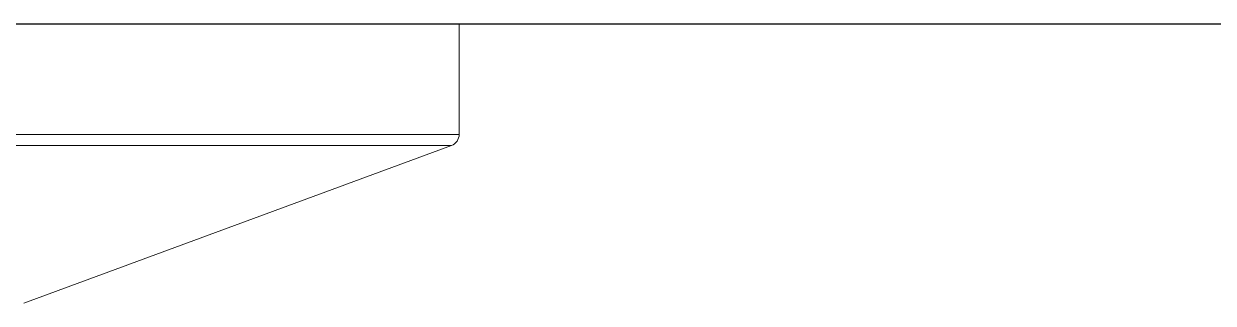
# Model space of a CAD drawing. Extents: x 0 to 1128, y 0 to 827.
# Drawn here: x 365.3 to 415.3, y 701.7 to 713.5 of the extents above; entities that cross this region are included whole.
import ezdxf

# ---------------------------------------------------------------- set-up
doc = ezdxf.new("R2010")
doc.units = 0
doc.header["$LTSCALE"] = 4
doc.header["$MEASUREMENT"] = 0
doc.layers.get('0').update_dxf_attribs({"linetype": 'CONTINUOUS'})
doc.layers.add('1', color=7, linetype='CONTINUOUS')

msp = doc.modelspace()

# ---------------------------------------------------------------- linework, layer by layer
at = {"ltscale": 0.5}
msp.add_line((107.965, 713.471), (816.871, 713.471), dxfattribs=at)
at = {"layer": '1', "color": 7, "linetype": 'Continuous', "lineweight": 18}
for p, q in [((334.492, 713.471), (383.605, 713.471)), ((383.605, 713.471), (383.605, 708.82)), ((383.278, 708.351), (365.278, 701.719))]:
    msp.add_line(p, q, dxfattribs=at)
at = {"layer": '1', "color": 7, "linetype": 'Continuous', "lineweight": 13}
for p, q in [((383.605, 708.82), (334.492, 708.82)), ((383.278, 708.351), (334.723, 708.351))]:
    msp.add_line(p, q, dxfattribs=at)
at = {"layer": '1', "color": 7, "linetype": 'Continuous', "lineweight": 18}
msp.add_arc((383.105, 708.82), 0.5, 290.2249, 0, dxfattribs=at)

doc.saveas('drawing.dxf')
